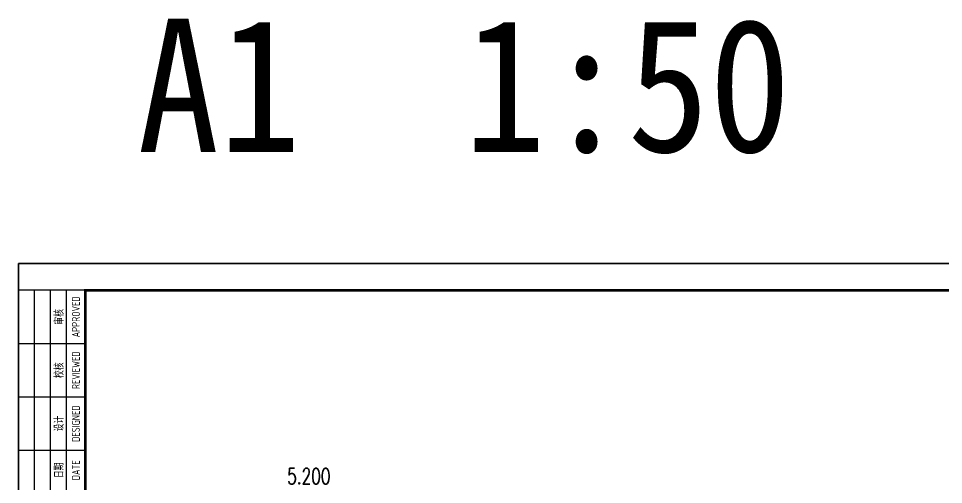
# Model space of a CAD drawing. Extents: x 84552 to 1115094, y -331058 to 102248.
# Drawn here: x 211325 to 228660, y 81493 to 90225 of the extents above; entities that cross this region are included whole.
import ezdxf
from ezdxf.enums import TextEntityAlignment as Align

# ---------------------------------------------------------------- set-up
doc = ezdxf.new("R2010")
doc.units = 0
doc.header["$LTSCALE"] = 1000
doc.header["$MEASUREMENT"] = 0
doc.linetypes.add('建施-55中综合楼1221$0$xref-局部平面图$0$ACAD_ISO14W100', pattern=[25.5, 12, -3, 0.5, -3, 0.5, -3, 0.5, -3])
doc.layers.add('PUB_TEXT', color=7, linetype='Continuous')
doc.layers.add('图名', color=15, linetype='Continuous')
doc.styles.add('_TCH_DIM', font='SIMPLEX', dxfattribs={"bigfont": 'GBCBIG'})
doc.styles.add('宋体', font='', dxfattribs={"width": 0.6})
doc.styles.add('样式 1', font='sceie.shx', dxfattribs={"width": 0.7, "bigfont": 'sceic.shx'})
doc.styles.get('宋体').set_extended_font_data('SimSun')

msp = doc.modelspace()

# ---------------------------------------------------------------- linework, layer by layer
at = {"color": 0}
for p, q in [((211324.5, 85634.7), (253324.5, 85634.7)), ((253324.5, 85634.7), (211324.5, 85634.7))]:
    msp.add_line(p, q, dxfattribs=at)
for p, q in [((211324.5, 55934.7), (211324.5, 85634.7)), ((211624.5, 76134.7), (211624.5, 85134.7)), ((211924.5, 76134.7), (211924.5, 85134.7)), ((212224.5, 76134.7), (212224.5, 85134.7)), ((211324.5, 84134.7), (212574.5, 84134.7)), ((211324.5, 83134.7), (212574.5, 83134.7)), ((211324.5, 82134.7), (212574.5, 82134.7))]:
    msp.add_line(p, q)
at = {"linetype": '建施-55中综合楼1221$0$xref-局部平面图$0$ACAD_ISO14W100'}
msp.add_line((211324.5, 85634.7), (211324.5, 55934.7), dxfattribs=at)
msp.add_lwpolyline([(211324.5, 85134.7), (211324.5, 76134.7), (212574.5, 76134.7), (212574.5, 85134.7)], close=True)
at = {"color": 0, "const_width": 50}
msp.add_lwpolyline([(252824.5, 56434.7), (212574.5, 56434.7), (212574.5, 85134.7), (252824.5, 85134.7)], close=True, dxfattribs=at)

# ---------------------------------------------------------------- texts
at = {"style": '样式 1', "width": 0.75}
for s, p in [('APPROVED', (212399.5, 84634.7)), ('审核', (212074.5, 84634.7)), ('REVIEWED', (212399.5, 83634.7)), ('校核', (212074.5, 83634.7)), ('DESIGNED', (212399.5, 82634.7)), ('设计', (212074.5, 82634.7)), ('日期', (212074.5, 81759.7)), ('DATE', (212399.5, 81759.7))]:
    msp.add_text(s, height=150, rotation=90, dxfattribs=at).set_placement(p, align=Align.MIDDLE)
at = {"layer": 'PUB_TEXT', "style": '_TCH_DIM', "width": 0.705882}
msp.add_text('5.200', height=297.5, dxfattribs=at).set_placement((216360.9, 81500))
at = {"layer": '图名', "style": '宋体', "width": 0.9}
msp.add_text(' A1  1:50', height=2500, dxfattribs=at).set_placement((212022.4, 87725.1))

doc.saveas('drawing.dxf')
